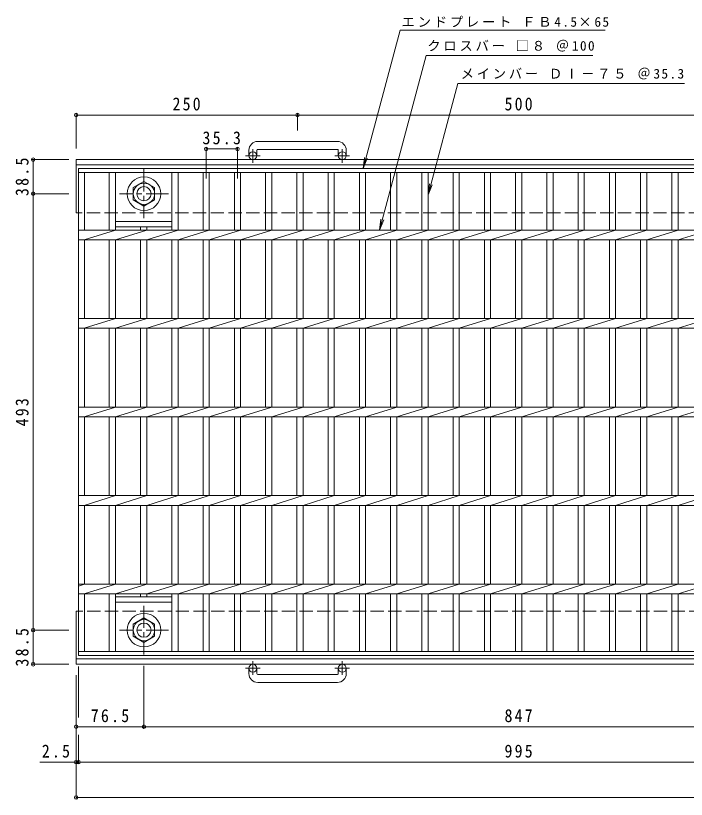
# Model space of a CAD drawing. Units: millimetres, scale not verified. Extents: x -929 to 925, y -685 to 681.
# Drawn here: x -929 to -172, y -204 to 681 of the extents above; entities that cross this region are included whole.
import ezdxf

# ---------------------------------------------------------------- set-up
doc = ezdxf.new("R2010")
doc.units = ezdxf.units.MM
doc.header["$LTSCALE"] = 5
doc.header["$PDMODE"] = 32
doc.header["$PDSIZE"] = 4
doc.linetypes.add('CHAIN1', pattern=[8, 5, -1, 1, -1])
doc.linetypes.add('DASHED3', pattern=[4, 3, -1])
for name, color, linetype, lineweight in [('0-1_躯体', 2, 'Continuous', 9), ('0-2_仕上', 3, 'Continuous', 9), ('0-4_その他', 7, 'Continuous', 9), ('0-5_寸法', 7, 'Continuous', 9)]:
    doc.layers.add(name, color=color, linetype=linetype, lineweight=lineweight)
doc.styles.add('ＭＳ ゴシック', font='')
doc.styles.get('ＭＳ ゴシック').set_extended_font_data('MS Gothic')

msp = doc.modelspace()

# ---------------------------------------------------------------- linework, layer by layer
at = {"layer": '0-1_躯体'}
for p, q in [((-565.846, 539.1), (-655.846, 539.1)), ((-665.846, 529.1), (-665.846, 523)), ((-656.846, 529.1), (-656.846, 523)), ((-655.846, 530.099), (-565.846, 530.099)), ((-564.846, 529.1), (-564.846, 523)), ((-555.846, 529.1), (-555.846, 523)), ((-860.846, 458.5), (-860.846, 518.5)), ((266.483, 518.5), (-860.846, 518.5)), ((264.437, 512.499), (-860.846, 512.499)), ((-860.846, -51.5), (-860.846, 8.499)), ((248.074, -45.5), (-860.846, -45.5)), ((246.028, -51.5), (-860.846, -51.5)), ((-665.846, -62.101), (-665.846, -56.001)), ((-656.846, -62.101), (-656.846, -56.001)), ((-564.846, -62.101), (-564.846, -56.001)), ((-555.846, -62.101), (-555.846, -56.001)), ((-655.846, -63.101), (-565.846, -63.101)), ((-565.846, -72.101), (-655.846, -72.101))]:
    msp.add_line(p, q, dxfattribs=at)
at = {"layer": '0-1_躯体', "linetype": 'CHAIN1'}
for p, q in [((-653.183, 523), (-669.59, 523)), ((-661.346, 514.892), (-661.346, 530.489)), ((-552.183, 523), (-568.59, 523)), ((-560.346, 514.892), (-560.346, 530.489)), ((-784.346, 507.636), (-784.346, 452.363)), ((-756.71, 480), (-811.983, 480)), ((-784.346, 14.636), (-784.346, -40.637)), ((-756.71, -13.001), (-811.983, -13.001)), ((-661.346, -47.894), (-661.346, -63.491)), ((-560.346, -47.894), (-560.346, -63.491)), ((-653.183, -56.001), (-669.59, -56.001)), ((-552.183, -56.001), (-568.59, -56.001))]:
    msp.add_line(p, q, dxfattribs=at)
at = {"layer": '0-1_躯体', "linetype": 'DASHED3'}
for p, q in [((246.028, 458.5), (-860.846, 458.5)), ((266.483, 8.499), (-860.846, 8.499))]:
    msp.add_line(p, q, dxfattribs=at)
at = {"layer": '0-1_躯体'}
for points in [[(-796.347, 486.927), (-796.347, 473.072), (-784.346, 466.143), (-772.347, 473.072), (-772.347, 486.927), (-784.346, 493.856)], [(-796.347, -19.928), (-796.347, -6.072), (-784.346, 0.857), (-772.347, -6.072), (-772.347, -19.928), (-784.346, -26.857)]]:
    msp.add_lwpolyline(points, close=True, dxfattribs=at)
for centre, radius in [((-661.346, 523), 4.5), ((-560.346, 523), 4.5), ((-784.346, 480), 19), ((-784.346, 480), 12), ((-784.346, 480), 8), ((-784.346, -13.001), 19), ((-784.346, -13.001), 12), ((-784.346, -13.001), 8), ((-661.346, -56.001), 4.5), ((-560.346, -56.001), 4.5)]:
    msp.add_circle(centre, radius, dxfattribs=at)
for centre, radius, start, end in [((-655.846, 529.1), 10, 90, 180), ((-565.846, 529.1), 10, 0, 90), ((-655.846, 529.1), 1, 90, 180), ((-565.846, 529.1), 1, 0, 90), ((-655.846, -62.101), 10, 180, 270), ((-655.846, -62.101), 1, 180, 270), ((-565.846, -62.101), 10, 270, 0), ((-565.846, -62.101), 1, 270, 0)]:
    msp.add_arc(centre, radius, start, end, dxfattribs=at)
at = {"layer": '0-2_仕上'}
for p, q in [((-858.346, 508.5), (136.655, 508.5)), ((-858.346, -41.5), (-858.346, 508.5)), ((-858.346, 504), (136.655, 504)), ((-851.345, 439), (-851.345, 504)), ((-823.445, 504), (-823.445, 439)), ((-816.446, 504), (-816.446, 439)), ((-752.845, 504), (-752.845, 439)), ((-745.845, 504), (-745.845, 439)), ((-717.546, 504), (-717.546, 439)), ((-710.546, 504), (-710.546, 439)), ((-682.245, 504), (-682.245, 439)), ((-675.246, 504), (-675.246, 439)), ((-646.946, 504), (-646.946, 439)), ((-639.946, 504), (-639.946, 439)), ((-611.645, 504), (-611.645, 439)), ((-604.645, 504), (-604.645, 439)), ((-576.345, 504), (-576.345, 439)), ((-569.346, 504), (-569.346, 439)), ((-541.045, 504), (-541.045, 439)), ((-534.045, 504), (-534.045, 439)), ((-505.746, 504), (-505.746, 439)), ((-498.746, 504), (-498.746, 439)), ((-470.446, 504), (-470.446, 439)), ((-463.445, 504), (-463.445, 439)), ((-435.146, 504), (-435.146, 439)), ((-428.145, 504), (-428.145, 439)), ((-399.845, 504), (-399.845, 439)), ((-392.845, 504), (-392.845, 439)), ((-364.545, 504), (-364.545, 439)), ((-357.545, 504), (-357.545, 439)), ((-329.246, 504), (-329.246, 439)), ((-322.246, 504), (-322.246, 439)), ((-293.946, 504), (-293.946, 439)), ((-286.946, 504), (-286.946, 439)), ((-258.646, 504), (-258.646, 439)), ((-251.646, 504), (-251.646, 439)), ((-223.345, 504), (-223.345, 439)), ((-216.346, 504), (-216.346, 439)), ((-188.046, 504), (-188.046, 439)), ((-181.045, 504), (-181.045, 439)), ((-816.446, 448.5), (-752.845, 448.5)), ((-858.346, 439), (136.655, 439)), ((-851.746, 428), (-816.446, 439)), ((-816.446, 442.5), (-752.845, 442.5)), ((-781.146, 439), (-816.446, 428)), ((-788.145, 442.5), (-788.145, 439)), ((-781.146, 442.5), (-781.146, 439)), ((-745.845, 439), (-781.146, 428)), ((-745.846, 428), (-710.546, 439)), ((-710.546, 428), (-675.246, 439)), ((-675.246, 428), (-639.946, 439)), ((-639.946, 428), (-604.646, 439)), ((-604.646, 428), (-569.346, 439)), ((-569.346, 428), (-534.046, 439)), ((-534.046, 428), (-498.746, 439)), ((-498.746, 428), (-463.446, 439)), ((-463.446, 428), (-428.146, 439)), ((-428.146, 428), (-392.846, 439)), ((-392.846, 428), (-357.546, 439)), ((-357.546, 428), (-322.246, 439)), ((-322.246, 428), (-286.946, 439)), ((-286.946, 428), (-251.646, 439)), ((-251.646, 428), (-216.346, 439)), ((-216.346, 428), (-181.046, 439)), ((-181.046, 428), (-145.746, 439)), ((-858.346, 428), (136.655, 428)), ((-851.345, 339), (-851.345, 428)), ((-823.445, 428), (-823.445, 339)), ((-816.446, 428), (-816.446, 339)), ((-788.145, 428), (-788.145, 339)), ((-781.146, 428), (-781.146, 339)), ((-752.845, 428), (-752.845, 339)), ((-745.845, 428), (-745.845, 339)), ((-717.546, 428), (-717.546, 339)), ((-710.546, 428), (-710.546, 339)), ((-682.245, 428), (-682.245, 339)), ((-675.246, 428), (-675.246, 339)), ((-646.946, 428), (-646.946, 339)), ((-639.946, 428), (-639.946, 339)), ((-611.645, 428), (-611.645, 339)), ((-604.645, 428), (-604.645, 339)), ((-576.345, 428), (-576.345, 339)), ((-569.346, 428), (-569.346, 339)), ((-541.045, 428), (-541.045, 339)), ((-534.045, 428), (-534.045, 339)), ((-505.746, 428), (-505.746, 339)), ((-498.746, 428), (-498.746, 339)), ((-470.446, 428), (-470.446, 339)), ((-463.445, 428), (-463.445, 339)), ((-435.146, 428), (-435.146, 339)), ((-428.145, 428), (-428.145, 339)), ((-399.845, 428), (-399.845, 339)), ((-392.845, 428), (-392.845, 339)), ((-364.545, 428), (-364.545, 339)), ((-357.545, 428), (-357.545, 339)), ((-329.246, 428), (-329.246, 339)), ((-322.246, 428), (-322.246, 339)), ((-293.946, 428), (-293.946, 339)), ((-286.946, 428), (-286.946, 339)), ((-258.646, 428), (-258.646, 339)), ((-251.646, 428), (-251.646, 339)), ((-223.345, 428), (-223.345, 339)), ((-216.346, 428), (-216.346, 339)), ((-188.046, 428), (-188.046, 339)), ((-181.045, 428), (-181.045, 339)), ((-858.346, 339), (136.655, 339)), ((-851.746, 328), (-816.446, 339)), ((-816.446, 328), (-781.146, 339)), ((-781.146, 328), (-745.846, 339)), ((-745.846, 328), (-710.546, 339)), ((-710.546, 328), (-675.246, 339)), ((-675.246, 328), (-639.946, 339)), ((-639.946, 328), (-604.646, 339)), ((-604.646, 328), (-569.346, 339)), ((-569.346, 328), (-534.046, 339)), ((-534.046, 328), (-498.746, 339)), ((-498.746, 328), (-463.446, 339)), ((-463.446, 328), (-428.146, 339)), ((-428.146, 328), (-392.846, 339)), ((-392.846, 328), (-357.546, 339)), ((-357.546, 328), (-322.246, 339)), ((-322.246, 328), (-286.946, 339)), ((-286.946, 328), (-251.646, 339)), ((-251.646, 328), (-216.346, 339)), ((-216.346, 328), (-181.046, 339)), ((-181.046, 328), (-145.746, 339)), ((-858.346, 328), (136.655, 328)), ((-851.345, 239), (-851.345, 328)), ((-823.445, 328), (-823.445, 239)), ((-816.446, 328), (-816.446, 239)), ((-788.145, 328), (-788.145, 239)), ((-781.146, 328), (-781.146, 239)), ((-752.845, 328), (-752.845, 239)), ((-745.845, 328), (-745.845, 239)), ((-717.546, 328), (-717.546, 239)), ((-710.546, 328), (-710.546, 239)), ((-682.245, 328), (-682.245, 239)), ((-675.246, 328), (-675.246, 239)), ((-646.946, 328), (-646.946, 239)), ((-639.946, 328), (-639.946, 239)), ((-611.645, 328), (-611.645, 239)), ((-604.645, 328), (-604.645, 239)), ((-576.345, 328), (-576.345, 239)), ((-569.346, 328), (-569.346, 239)), ((-541.045, 328), (-541.045, 239)), ((-534.045, 328), (-534.045, 239)), ((-505.746, 328), (-505.746, 239)), ((-498.746, 328), (-498.746, 239)), ((-470.446, 328), (-470.446, 239)), ((-463.445, 328), (-463.445, 239)), ((-435.146, 328), (-435.146, 239)), ((-428.145, 328), (-428.145, 239)), ((-399.845, 328), (-399.845, 239)), ((-392.845, 328), (-392.845, 239)), ((-364.545, 328), (-364.545, 239)), ((-357.545, 328), (-357.545, 239)), ((-329.246, 328), (-329.246, 239)), ((-322.246, 328), (-322.246, 239)), ((-293.946, 328), (-293.946, 239)), ((-286.946, 328), (-286.946, 239)), ((-258.646, 328), (-258.646, 239)), ((-251.646, 328), (-251.646, 239)), ((-223.345, 328), (-223.345, 239)), ((-216.346, 328), (-216.346, 239)), ((-188.046, 328), (-188.046, 239)), ((-181.045, 328), (-181.045, 239)), ((-858.346, 239), (136.655, 239)), ((-851.746, 228), (-816.446, 239)), ((-816.446, 228), (-781.146, 239)), ((-781.146, 228), (-745.846, 239)), ((-745.846, 228), (-710.546, 239)), ((-710.546, 228), (-675.246, 239)), ((-675.246, 228), (-639.946, 239)), ((-639.946, 228), (-604.646, 239)), ((-604.646, 228), (-569.346, 239)), ((-569.346, 228), (-534.046, 239)), ((-534.046, 228), (-498.746, 239)), ((-498.746, 228), (-463.446, 239)), ((-463.446, 228), (-428.146, 239)), ((-428.146, 228), (-392.846, 239)), ((-392.846, 228), (-357.546, 239)), ((-357.546, 228), (-322.246, 239)), ((-322.246, 228), (-286.946, 239)), ((-286.946, 228), (-251.646, 239)), ((-251.646, 228), (-216.346, 239)), ((-216.346, 228), (-181.046, 239)), ((-181.046, 228), (-145.746, 239)), ((-858.346, 228), (136.655, 228)), ((-851.345, 139), (-851.345, 228)), ((-823.445, 228), (-823.445, 139)), ((-816.446, 228), (-816.446, 139)), ((-788.145, 228), (-788.145, 139)), ((-781.146, 228), (-781.146, 139)), ((-752.845, 228), (-752.845, 139)), ((-745.845, 228), (-745.845, 139)), ((-717.546, 228), (-717.546, 139)), ((-710.546, 228), (-710.546, 139)), ((-682.245, 228), (-682.245, 139)), ((-675.246, 228), (-675.246, 139)), ((-646.946, 228), (-646.946, 139)), ((-639.946, 228), (-639.946, 139)), ((-611.645, 228), (-611.645, 139)), ((-604.645, 228), (-604.645, 139)), ((-576.345, 228), (-576.345, 139)), ((-569.346, 228), (-569.346, 139)), ((-541.045, 228), (-541.045, 139)), ((-534.045, 228), (-534.045, 139)), ((-505.746, 228), (-505.746, 139)), ((-498.746, 228), (-498.746, 139)), ((-470.446, 228), (-470.446, 139)), ((-463.445, 228), (-463.445, 139)), ((-435.146, 228), (-435.146, 139)), ((-428.145, 228), (-428.145, 139)), ((-399.845, 228), (-399.845, 139)), ((-392.845, 228), (-392.845, 139)), ((-364.545, 228), (-364.545, 139)), ((-357.545, 228), (-357.545, 139)), ((-329.246, 228), (-329.246, 139)), ((-322.246, 228), (-322.246, 139)), ((-293.946, 228), (-293.946, 139)), ((-286.946, 228), (-286.946, 139)), ((-258.646, 228), (-258.646, 139)), ((-251.646, 228), (-251.646, 139)), ((-223.345, 228), (-223.345, 139)), ((-216.346, 228), (-216.346, 139)), ((-188.046, 228), (-188.046, 139)), ((-181.045, 228), (-181.045, 139)), ((-858.346, 139), (136.655, 139)), ((-851.746, 128), (-816.446, 139)), ((-816.446, 128), (-781.146, 139)), ((-781.146, 128), (-745.846, 139)), ((-745.846, 128), (-710.546, 139)), ((-710.546, 128), (-675.246, 139)), ((-675.246, 128), (-639.946, 139)), ((-639.946, 128), (-604.646, 139)), ((-604.646, 128), (-569.346, 139)), ((-569.346, 128), (-534.046, 139)), ((-534.046, 128), (-498.746, 139)), ((-498.746, 128), (-463.446, 139)), ((-463.446, 128), (-428.146, 139)), ((-428.146, 128), (-392.846, 139)), ((-392.846, 128), (-357.546, 139)), ((-357.546, 128), (-322.246, 139)), ((-322.246, 128), (-286.946, 139)), ((-286.946, 128), (-251.646, 139)), ((-251.646, 128), (-216.346, 139)), ((-216.346, 128), (-181.046, 139)), ((-181.046, 128), (-145.746, 139)), ((-858.346, 128), (136.655, 128)), ((-851.345, 39), (-851.345, 128)), ((-823.445, 128), (-823.445, 39)), ((-816.446, 128), (-816.446, 39)), ((-788.145, 128), (-788.145, 39)), ((-781.146, 128), (-781.146, 39)), ((-752.845, 128), (-752.845, 39)), ((-745.845, 128), (-745.845, 39)), ((-717.546, 128), (-717.546, 39)), ((-710.546, 128), (-710.546, 39)), ((-682.245, 128), (-682.245, 39)), ((-675.246, 128), (-675.246, 39)), ((-646.946, 128), (-646.946, 39)), ((-639.946, 128), (-639.946, 39)), ((-611.645, 128), (-611.645, 39)), ((-604.645, 128), (-604.645, 39)), ((-576.345, 128), (-576.345, 39)), ((-569.346, 128), (-569.346, 39)), ((-541.045, 128), (-541.045, 39)), ((-534.045, 128), (-534.045, 39)), ((-505.746, 128), (-505.746, 39)), ((-498.746, 128), (-498.746, 39)), ((-470.446, 128), (-470.446, 39)), ((-463.445, 128), (-463.445, 39)), ((-435.146, 128), (-435.146, 39)), ((-428.145, 128), (-428.145, 39)), ((-399.845, 128), (-399.845, 39)), ((-392.845, 128), (-392.845, 39)), ((-364.545, 128), (-364.545, 39)), ((-357.545, 128), (-357.545, 39)), ((-329.246, 128), (-329.246, 39)), ((-322.246, 128), (-322.246, 39)), ((-293.946, 128), (-293.946, 39)), ((-286.946, 128), (-286.946, 39)), ((-258.646, 128), (-258.646, 39)), ((-251.646, 128), (-251.646, 39)), ((-223.345, 128), (-223.345, 39)), ((-216.346, 128), (-216.346, 39)), ((-188.046, 128), (-188.046, 39)), ((-181.045, 128), (-181.045, 39)), ((-858.346, 36.818), (-851.345, 39.001)), ((-858.346, 39), (136.655, 39)), ((-851.746, 28), (-816.446, 39)), ((-816.446, 28), (-781.146, 39)), ((-781.146, 28), (-745.845, 39)), ((-745.846, 28), (-710.546, 39)), ((-710.546, 28), (-675.246, 39)), ((-675.246, 28), (-639.946, 39)), ((-639.946, 28), (-604.646, 39)), ((-604.646, 28), (-569.346, 39)), ((-569.346, 28), (-534.046, 39)), ((-534.046, 28), (-498.746, 39)), ((-498.746, 28), (-463.446, 39)), ((-463.446, 28), (-428.146, 39)), ((-428.146, 28), (-392.846, 39)), ((-392.846, 28), (-357.546, 39)), ((-357.546, 28), (-322.246, 39)), ((-322.246, 28), (-286.946, 39)), ((-286.946, 28), (-251.646, 39)), ((-251.646, 28), (-216.346, 39)), ((-216.346, 28), (-181.046, 39)), ((-181.046, 28), (-145.746, 39)), ((-858.346, 28), (136.655, 28)), ((-851.345, -37), (-851.345, 28)), ((-823.445, 28), (-823.445, -37)), ((-816.446, 28), (-816.446, -37)), ((-788.145, 28), (-788.145, 24.5)), ((-781.146, 28), (-781.146, 24.5)), ((-752.845, 28), (-752.845, -37)), ((-745.845, 28), (-745.845, -37)), ((-717.546, 28), (-717.546, -37)), ((-710.546, 28), (-710.546, -37)), ((-682.245, 28), (-682.245, -37)), ((-675.246, 28), (-675.246, -37)), ((-646.946, 28), (-646.946, -37)), ((-639.946, 28), (-639.946, -37)), ((-611.645, 28), (-611.645, -37)), ((-604.645, 28), (-604.645, -37)), ((-576.345, 28), (-576.345, -37)), ((-569.346, 28), (-569.346, -37)), ((-541.045, 28), (-541.045, -37)), ((-534.045, 28), (-534.045, -37)), ((-505.746, 28), (-505.746, -37)), ((-498.746, 28), (-498.746, -37)), ((-470.446, 28), (-470.446, -37)), ((-463.445, 28), (-463.445, -37)), ((-435.146, 28), (-435.146, -37)), ((-428.145, 28), (-428.145, -37)), ((-399.845, 28), (-399.845, -37)), ((-392.845, 28), (-392.845, -37)), ((-364.545, 28), (-364.545, -37)), ((-357.545, 28), (-357.545, -37)), ((-329.246, 28), (-329.246, -37)), ((-322.246, 28), (-322.246, -37)), ((-293.946, 28), (-293.946, -37)), ((-286.946, 28), (-286.946, -37)), ((-258.646, 28), (-258.646, -37)), ((-251.646, 28), (-251.646, -37)), ((-223.345, 28), (-223.345, -37)), ((-216.346, 28), (-216.346, -37)), ((-188.046, 28), (-188.046, -37)), ((-181.045, 28), (-181.045, -37)), ((-752.845, 24.5), (-816.446, 24.5)), ((-752.845, 18.5), (-816.446, 18.5)), ((136.655, -37), (-858.346, -37)), ((136.655, -41.5), (-858.346, -41.5))]:
    msp.add_line(p, q, dxfattribs=at)
at = {"layer": '0-4_その他'}
for p, q in [((-860.846, 531), (-860.846, 570.432)), ((-860.846, 568.932), (186.654, 568.932)), ((-610.846, 551.6), (-610.846, 570.432)), ((-714.046, 497.053), (-714.046, 532.137)), ((-678.747, 497.053), (-678.747, 532.137)), ((-714.046, 530.637), (-678.747, 530.637)), ((-869.16, 518.5), (-911.009, 518.5)), ((-909.509, 480), (-909.509, 518.5)), ((-869.16, 480), (-911.009, 480)), ((-909.509, -13), (-909.509, 480)), ((-869.16, -13), (-911.009, -13)), ((-909.509, -51.5), (-909.509, -13)), ((-869.16, -51.5), (-911.009, -51.5)), ((-858.346, -54), (-858.346, -111.549)), ((-784.346, -53.137), (-784.346, -123.601)), ((-860.846, -64), (-860.846, -203.601)), ((-860.846, -122.101), (62.655, -122.101)), ((-858.346, -131.115), (-858.346, -163.601)), ((-901.922, -162.101), (178.437, -162.101)), ((-860.846, -202.101), (186.654, -202.101))]:
    msp.add_line(p, q, dxfattribs=at)
for p in [(-860.846, 568.932), (-610.846, 568.932), (-714.046, 530.637), (-678.747, 530.637), (-909.509, 518.5), (-909.509, 480), (-909.509, -13), (-909.509, -51.5), (-860.846, -122.101), (-784.346, -122.101), (-860.846, -162.101), (-858.346, -162.101), (-860.846, -202.101)]:
    msp.add_point(p, dxfattribs=at)
at = {"layer": '0-5_寸法'}
for p, q in [((-536.87, 508.5), (-494.983, 664.823)), ((-494.983, 664.823), (-263.323, 664.823)), ((-518.362, 439), (-465.489, 636.325)), ((-465.489, 636.325), (-277.181, 636.325)), ((-463.445, 478.655), (-429.672, 604.698)), ((-429.672, 604.698), (-173.894, 604.698)), ((-536.87, 508.5), (-535.238, 520.893)), ((-536.87, 508.5), (-532.086, 520.048)), ((-463.445, 478.655), (-461.814, 491.048)), ((-463.445, 478.655), (-458.662, 490.203)), ((-518.362, 439), (-516.731, 451.393)), ((-518.362, 439), (-513.579, 450.548))]:
    msp.add_line(p, q, dxfattribs=at)

# ---------------------------------------------------------------- texts
at = {"layer": '0-4_その他', "color": 2, "char_height": 14.66, "attachment_point": 7, "style": 'ＭＳ ゴシック'}
for s, insert in [('\\T1.27;\\W0.9;250', (-752.096, 573.932)), ('\\T1.27;\\W0.9;500', (-377.096, 573.932)), ('\\T1.28;\\W0.9;35.3', (-718.271, 535.637)), ('\\T1.28;\\W0.9;76.5', (-844.471, -117.101)), ('\\T1.27;\\W0.9;847', (-377.096, -117.101)), ('\\T1.27;\\W0.9;2.5', (-899.664, -157.101)), ('\\T1.27;\\W0.9;995', (-377.096, -157.101))]:
    msp.add_mtext(s, dxfattribs=dict(at, insert=insert))
at = {"layer": '0-4_その他', "color": 2, "char_height": 14.66, "attachment_point": 7, "rotation": 90, "style": 'ＭＳ ゴシック'}
for s, insert in [('\\T1.28;\\W0.9;38.5', (-914.509, 477.375)), ('\\T1.27;\\W0.9;493', (-914.509, 217.25)), ('\\T1.28;\\W0.9;38.5', (-914.509, -54.125))]:
    msp.add_mtext(s, dxfattribs=dict(at, insert=insert))
at = {"layer": '0-5_寸法', "char_height": 11, "attachment_point": 7, "style": 'ＭＳ ゴシック'}
for s, insert in [('\\T1.21;エンドプレート\\~ＦＢ4.5×65', (-493.261, 668.05)), ('\\T1.21;クロスバー\\~□８\\~＠100', (-464.278, 640.599)), ('\\T1.21;メインバー\\~ＤⅠ－７５\\~＠35.3', (-426.697, 609.118))]:
    msp.add_mtext(s, dxfattribs=dict(at, insert=insert))

doc.saveas('drawing.dxf')
